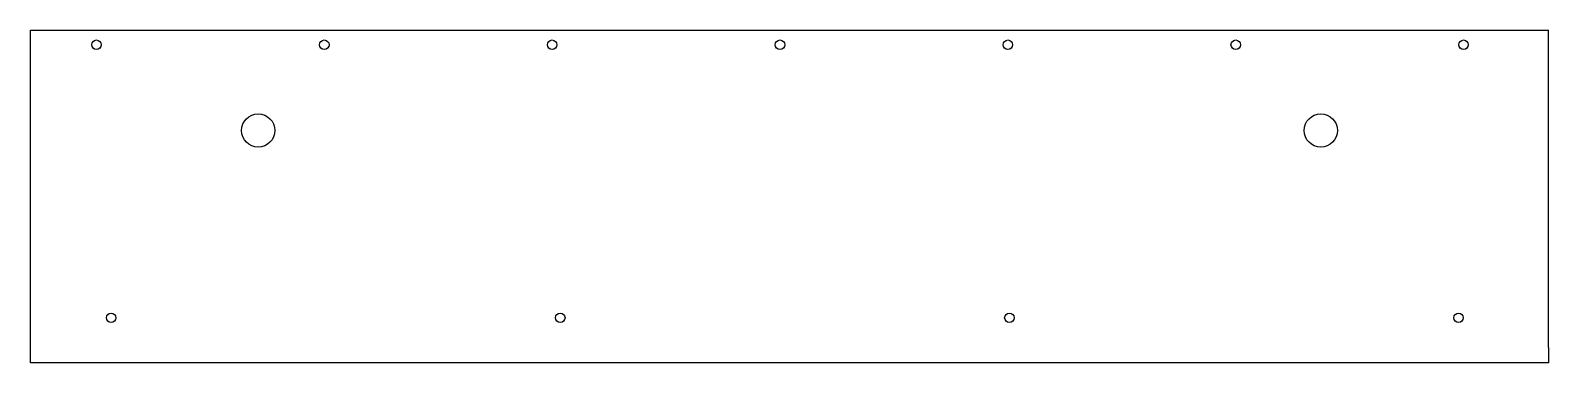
# Model space of a CAD drawing. Extents: x 0 to 40, y 0 to 8.8.
import ezdxf

# ---------------------------------------------------------------- set-up
doc = ezdxf.new("R2010")
doc.units = 0
doc.header["$LTSCALE"] = 1.21
doc.layers.get('0').update_dxf_attribs({"linetype": 'CONTINUOUS'})
doc.layers.add('DTM_AXES', color=7, linetype='CONTINUOUS')
doc.layers.add('DTM_SURFS', color=7, linetype='CONTINUOUS')

msp = doc.modelspace()

# ---------------------------------------------------------------- linework, layer by layer
at = {"color": 3, "linetype": 'CONTINUOUS'}
for p, q in [((0, 0.473), (0, 1.843)), ((39.98, 0.473), (39.98, 1.843)), ((0, 0), (0, 0.399)), ((39.98, 0), (0, 0)), ((39.98, 0.399), (39.98, 0))]:
    msp.add_line(p, q, dxfattribs=at)
at = {"layer": 'DTM_AXES', "color": 3, "linetype": 'CONTINUOUS'}
for p, q in [((0, 3.639), (0, 3.713)), ((39.98, 3.639), (39.98, 3.713)), ((0, 2.306), (0, 2.38)), ((39.98, 2.306), (39.98, 2.38)), ((0, 1.843), (0, 1.917)), ((39.98, 1.843), (39.98, 1.917)), ((0, 0.399), (0, 0.473)), ((39.98, 0.399), (39.98, 0.473))]:
    msp.add_line(p, q, dxfattribs=at)
for centre, radius in [((1.74, 8.383), 0.125), ((7.74, 8.383), 0.125), ((13.74, 8.383), 0.125), ((19.74, 8.383), 0.125), ((25.74, 8.383), 0.125), ((31.74, 8.383), 0.125), ((37.74, 8.383), 0.125), ((6, 6.123), 0.438), ((33.98, 6.123), 0.438), ((2.127, 1.183), 0.125), ((13.954, 1.183), 0.125), ((25.78, 1.183), 0.125), ((37.607, 1.183), 0.125)]:
    msp.add_circle(centre, radius, dxfattribs=at)
at = {"layer": 'DTM_SURFS', "color": 3, "linetype": 'CONTINUOUS'}
for p, q in [((0, 3.713), (0, 8.763)), ((0, 8.763), (39.98, 8.763)), ((39.98, 3.713), (39.98, 8.763)), ((0, 2.38), (0, 3.639)), ((39.98, 2.38), (39.98, 3.639)), ((0, 1.917), (0, 2.306)), ((39.98, 1.917), (39.98, 2.306))]:
    msp.add_line(p, q, dxfattribs=at)

doc.saveas('drawing.dxf')
